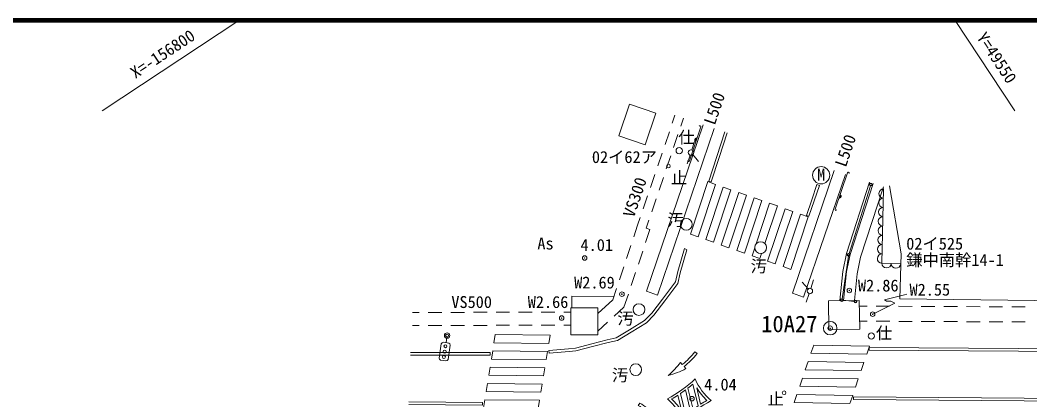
# Model space of a CAD drawing. Units: millimetres on the paper. Extents: x -630 to 607, y -589 to 603.
# Drawn here: x -308.7 to -197.1, y 235 to 277 of the extents above; entities that cross this region are included whole.
import ezdxf
from ezdxf.enums import TextEntityAlignment as Align

# ---------------------------------------------------------------- set-up
doc = ezdxf.new("R2010")
doc.units = ezdxf.units.MM
doc.header["$PDMODE"] = 32
doc.header["$PDSIZE"] = 0.5
doc.layers.add('0-0', color=7, linetype='Continuous')
for name, color, linetype, lineweight in [('0-1_S-BMK-SRVR', 3, 'Continuous', 13), ('0-2_S-TTL', 2, 'Continuous', 140), ('0-3_S-BMK-HTXT', 7, 'Continuous', 13), ('0-8_S-BGD', 7, 'Continuous', 13), ('0-9_S-BGD-HTXT', 7, 'Continuous', 13), ('0-A_S-BGD-TXT', 7, 'Continuous', 13)]:
    doc.layers.add(name, color=color, linetype=linetype, lineweight=lineweight)
doc.styles.add('ＭＳ ゴシック', font='')
doc.styles.get('ＭＳ ゴシック').set_extended_font_data('MS Gothic')

# ---------------------------------------------------------------- blocks, each defined once
blk = doc.blocks.new('~1297')
at = {"layer": '0-8_S-BGD'}
blk.add_line((49523908, -156822877), (49525839.6, -156824164.4), dxfattribs=at)
blk = doc.blocks.new('~1213')
at = {"layer": '0-8_S-BGD'}
blk.add_line((49535589.6, -156819485.7), (49527896, -156825432), dxfattribs=at)
blk = doc.blocks.new('~1212')
at = {"layer": '0-8_S-BGD'}
blk.add_line((49535192.1, -156818971.3), (49527499, -156824917), dxfattribs=at)
blk = doc.blocks.new('~1211')
at = {"layer": '0-8_S-BGD'}
blk.add_line((49539841, -156825077), (49534181, -156829459), dxfattribs=at)
blk = doc.blocks.new('~1210')
at = {"layer": '0-8_S-BGD'}
blk.add_line((49540239, -156825591), (49534579, -156829973), dxfattribs=at)
blk = doc.blocks.new('~1209')
at = {"layer": '0-8_S-BGD'}
blk.add_lwpolyline([(49536134.9, -156831240.5), (49537166, -156829998), (49537888, -156829279), (49541116, -156826694)], dxfattribs=at)
blk = doc.blocks.new('~1208')
at = {"layer": '0-8_S-BGD'}
blk.add_lwpolyline([(49536814.1, -156831675.4), (49537758, -156830538), (49538422, -156829876), (49541616, -156827318)], dxfattribs=at)
blk = doc.blocks.new('~1051')
at = {"layer": '0-8_S-BGD'}
for p, q in [((49516058, -156818757), (49516374, -156818965)), ((49516791.6, -156819239.9), (49517418.1, -156819652.2)), ((49517835.8, -156819927.1), (49518462.2, -156820339.4)), ((49518879.9, -156820614.3), (49519506.4, -156821026.7)), ((49519924, -156821301.6), (49520550.5, -156821713.9)), ((49520968.2, -156821988.8), (49521594.6, -156822401.1)), ((49522012.3, -156822676), (49522638.8, -156823088.4)), ((49523056.4, -156823363.3), (49523372.4, -156823571.2))]:
    blk.add_line(p, q, dxfattribs=at)
blk = doc.blocks.new('~1050')
at = {"layer": '0-8_S-BGD'}
for p, q in [((49515662, -156819359), (49515977.3, -156819566.6)), ((49516395, -156819841.4), (49517021.5, -156820253.8)), ((49517439.1, -156820528.7), (49518065.6, -156820941)), ((49518483.3, -156821215.9), (49519109.7, -156821628.3)), ((49519527.4, -156821903.1), (49520153.9, -156822315.5)), ((49520571.5, -156822590.4), (49521198, -156823002.7)), ((49521615.7, -156823277.6), (49522242.1, -156823690)), ((49522659.8, -156823964.8), (49522975.1, -156824172.4))]:
    blk.add_line(p, q, dxfattribs=at)
blk = doc.blocks.new('~1049')
at = {"layer": '0-8_S-BGD'}
for p, q in [((49528943.6, -156822645.7), (49529548, -156822172)), ((49527959.8, -156823416.8), (49528550.1, -156822954.1)), ((49526975.9, -156824187.9), (49527566.2, -156823725.2)), ((49524046.5, -156825271.9), (49524765.2, -156825159.6))]:
    blk.add_line(p, q, dxfattribs=at)
blk.add_lwpolyline([(49525259.2, -156825082.4), (49525978, -156824970), (49526582.4, -156824496.3)], dxfattribs=at)
blk = doc.blocks.new('~1048')
at = {"layer": '0-8_S-BGD'}
for p, q in [((49528573, -156822021.5), (49529103, -156821606)), ((49527589.2, -156822792.8), (49528179.5, -156822330)), ((49526605.5, -156823564), (49527195.8, -156823101.2))]:
    blk.add_line(p, q, dxfattribs=at)
blk.add_lwpolyline([(49524583.2, -156824459.7), (49525682, -156824288), (49526212, -156823872.5)], dxfattribs=at)
blk = doc.blocks.new('~1047')
at = {"layer": '0-8_S-BGD'}
for p, q in [((49534124.5, -156818346.3), (49534490, -156818063)), ((49533136.5, -156819112), (49533729.3, -156818652.6)), ((49532148.5, -156819877.8), (49532741.3, -156819418.3)), ((49531160.5, -156820643.5), (49531753.3, -156820184.1)), ((49530172.5, -156821409.2), (49530765.3, -156820949.8)), ((49529411.8, -156821998.8), (49529777.3, -156821715.5))]:
    blk.add_line(p, q, dxfattribs=at)
blk = doc.blocks.new('~1046')
at = {"layer": '0-8_S-BGD'}
for p, q in [((49533816.9, -156817951.6), (49534184, -156817667)), ((49532829, -156818717.5), (49533421.7, -156818257.9)), ((49531841.1, -156819483.3), (49532433.8, -156819023.8)), ((49530853.2, -156820249.2), (49531445.9, -156819789.7)), ((49529865.3, -156821015.1), (49530458, -156820555.5)), ((49529103, -156821606), (49529470.1, -156821321.4))]:
    blk.add_line(p, q, dxfattribs=at)
blk = doc.blocks.new('~1045')
at = {"layer": '0-8_S-BGD'}
for p, q in [((49536422.9, -156832791.5), (49536768.4, -156833022.2)), ((49537184.2, -156833299.9), (49537807.9, -156833716.4)), ((49538223.7, -156833994.1), (49538847.4, -156834410.6)), ((49539263.2, -156834688.3), (49539886.9, -156835104.8)), ((49540302.7, -156835382.5), (49540926.4, -156835799)), ((49541342.2, -156836076.7), (49541965.9, -156836493.2)), ((49542381.7, -156836770.9), (49543005.5, -156837187.4)), ((49543421.3, -156837465.1), (49544045, -156837881.6))]:
    blk.add_line(p, q, dxfattribs=at)
blk = doc.blocks.new('~1044')
at = {"layer": '0-8_S-BGD'}
for p, q in [((49536870.4, -156832092.5), (49537222.7, -156832327.7)), ((49537638.5, -156832605.4), (49538262.2, -156833021.9)), ((49538678, -156833299.6), (49539301.7, -156833716.1)), ((49539717.5, -156833993.8), (49540341.2, -156834410.3)), ((49540757, -156834688), (49541380.7, -156835104.5)), ((49541796.5, -156835382.2), (49542420.2, -156835798.7)), ((49542836, -156836076.4), (49543459.7, -156836492.9)), ((49543875.5, -156836770.6), (49544499.3, -156837187.1))]:
    blk.add_line(p, q, dxfattribs=at)
blk = doc.blocks.new('~914')
at = {"layer": '0-8_S-BGD'}
blk.add_lwpolyline([(49531901, -156818122), (49530961, -156816905), (49532426, -156815774), (49533365, -156816992)], close=True, dxfattribs=at)
blk = doc.blocks.new('~841')
at = {"layer": '0-8_S-BGD'}
blk.add_lwpolyline([(49557790.7, -156839497), (49554819, -156843987), (49549937.6, -156840756.2), (49550083, -156840542), (49538963, -156832993), (49540382, -156830957), (49541927, -156827455.2)], dxfattribs=at)
blk = doc.blocks.new('~781')
at = {"layer": '0-8_S-BGD'}
blk.add_lwpolyline([(49541561, -156827424), (49539212, -156830797), (49540067.8, -156831407.8)], dxfattribs=at)
for centre, radius, start, end in [((49541419.9, -156827638.8), 257, 56.70512, 233.58719), ((49540832.7, -156828482.1), 257, 56.70512, 233.58719), ((49541126.3, -156828060.4), 257, 56.70512, 233.58719), ((49540539, -156828903.7), 257, 56.70512, 233.58719), ((49540245.4, -156829325.3), 257, 56.70512, 233.58719), ((49539658.2, -156830168.6), 257, 56.70512, 233.58719), ((49539951.8, -156829746.9), 257, 56.70512, 233.58719), ((49539364.5, -156830590.2), 257, 56.70512, 233.58719), ((49539433.6, -156830939), 263.2, 147.35785, 321.61407), ((49539861.5, -156831244.3), 263.2, 147.35785, 321.61407)]:
    blk.add_arc(centre, radius, start, end, dxfattribs=at)
blk = doc.blocks.new('~776')
at = {"layer": '0-8_S-BGD'}
for p, q in [((49541048.7, -156826883.2), (49538000.3, -156829348.8)), ((49537891.9, -156829451.8), (49536300.1, -156831223.2)), ((49536307.5, -156831327.2), (49536770.5, -156831715.8))]:
    blk.add_line(p, q, dxfattribs=at)
for centre, radius in [((49541107, -156826836), 75), ((49541107, -156826836), 60), ((49541107, -156826836), 50), ((49537942, -156829396), 75), ((49537942, -156829396), 60), ((49537942, -156829396), 50), ((49536250, -156831279), 75), ((49536250, -156831279), 60), ((49536250, -156831279), 50), ((49536828, -156831764), 75), ((49536828, -156831764), 60), ((49536828, -156831764), 50)]:
    blk.add_circle(centre, radius, dxfattribs=at)
blk = doc.blocks.new('111')
at = {"layer": '0-8_S-BGD'}
for p, q in [((49533897.5, -156819783.6), (49534284.8, -156819467.4)), ((49533662.7, -156819970.3), (49533267.4, -156820276.4)), ((49533800.2, -156820027.3), (49533863.1, -156820523.3)), ((49535032.7, -156829739.7), (49534969.8, -156829243.7)), ((49534932.5, -156829979.8), (49534535.7, -156830283.9)), ((49535167.8, -156829793.6), (49535555, -156829477.4))]:
    blk.add_line(p, q, dxfattribs=at)
for centre, radius in [((49533296.5, -156819435.8), 174.8), ((49532331.5, -156819814.9), 99.9), ((49533781.3, -156819878.5), 150), ((49516958.3, -156820881.7), 150), ((49531380.5, -156823045.2), 325.2), ((49539095.5, -156824892.2), 475.2), ((49526598.5, -156825531.2), 325.2), ((49534102, -156826385.6), 324.6), ((49524621.5, -156828205.2), 325.2), ((49535051.6, -156829888.5), 150), ((49530758.5, -156833793.9), 99.9), ((49536511.5, -156833838.8), 174.8)]:
    blk.add_circle(centre, radius, dxfattribs=at)
at = {"layer": '0-A_S-BGD-TXT'}
for centre, radius in [((49525666, -156821503), 125), ((49525666, -156821503), 15), ((49522776, -156823569), 125), ((49522776, -156823569), 15), ((49526283.1, -156824302.3), 125), ((49526283.1, -156824302.3), 15), ((49536887.6, -156831064.5), 125), ((49536887.6, -156831064.5), 15), ((49526329, -156831255), 125), ((49526329, -156831255), 15), ((49537240, -156832872), 125), ((49537240, -156832872), 15)]:
    blk.add_circle(centre, radius, dxfattribs=at)
at = {"layer": '0-0'}
for name in ['~914', '~1046', '~1047', '~1051', '~1050', '~1212', '~1213', '~1048', '~1049', '~1297', '~1211', '~1210', '~1209', '~776', '~1208', '~841', '~781', '~1044', '~1045']:
    blk.add_blockref(name, (0, 0), dxfattribs=at)
blk = doc.blocks.new('CenterLine~613')
at = {"layer": '0-8_S-BGD'}
for points in [[(49513096, -156822895.1), (49514778, -156824033.6), (49516460, -156825172.1), (49516544, -156825047.9)], [(49516544, -156825047.9), (49514862, -156823909.4), (49513180, -156822770.9)]]:
    blk.add_lwpolyline(points, dxfattribs=at)
blk = doc.blocks.new('CenterLine~612')
at = {"layer": '0-8_S-BGD'}
for points in [[(49514662.7, -156820668.6), (49516505.2, -156821886.1), (49518347.7, -156823103.6), (49518430.3, -156822978.4)], [(49518430.3, -156822978.4), (49516587.8, -156821760.9), (49514745.3, -156820543.4)]]:
    blk.add_lwpolyline(points, dxfattribs=at)
blk = doc.blocks.new('Crosswalk~611')
at = {"layer": '0-8_S-BGD'}
for points in [[(49518898.9, -156822644.9), (49521405.9, -156824341.9), (49521714, -156824007), (49519207, -156822310)], [(49518282.8, -156823314.5), (49520789.8, -156825011.5), (49521097.9, -156824676.7), (49518590.9, -156822979.7)], [(49517666.7, -156823984.2), (49520173.7, -156825681.2), (49520481.8, -156825346.4), (49517974.8, -156823649.4)], [(49517050.6, -156824653.9), (49519557.6, -156826350.9), (49519865.7, -156826016), (49517358.7, -156824319)], [(49516434.5, -156825323.6), (49518941.5, -156827020.6), (49519249.6, -156826685.7), (49516742.6, -156824988.7)], [(49515818.4, -156825993.3), (49518325.4, -156827690.3), (49518633.5, -156827355.4), (49516126.5, -156825658.4)], [(49515202.3, -156826663), (49517709.3, -156828360), (49518017.4, -156828025.1), (49515510.4, -156826328.1)], [(49514586.2, -156827332.6), (49517093.2, -156829029.6), (49517401.3, -156828694.8), (49514894.3, -156826997.8)], [(49513970.1, -156828002.3), (49516477.1, -156829699.3), (49516785.2, -156829364.5), (49514278.2, -156827667.5)], [(49513354, -156828672), (49515861, -156830369), (49516169.1, -156830034.1), (49513662.1, -156828337.1)]]:
    blk.add_lwpolyline(points, close=True, dxfattribs=at)
blk = doc.blocks.new('~610')
at = {"layer": '0-8_S-BGD'}
blk.add_line((49535020, -156818995), (49533461, -156820220), dxfattribs=at)
for centre, radius, start, end in [((49534430.3, -156819458.4), 100, 38.15885, 218.15885), ((49534430.3, -156819458.4), 80, 38.15885, 218.15885), ((49534989.1, -156818955.7), 50, 308.15885, 128.15885), ((49534430.3, -156819458.4), 60, 38.15885, 218.15885), ((49534430.3, -156819458.4), 50, 38.15885, 218.15885), ((49533430.1, -156820180.7), 50, 128.15885, 308.15885)]:
    blk.add_arc(centre, radius, start, end, dxfattribs=at)
blk = doc.blocks.new('Crosswalk~609')
at = {"layer": '0-8_S-BGD'}
blk.add_line((49536138.8, -156824975.1), (49534420.6, -156826323.5), dxfattribs=at)
for points in [[(49533946.5, -156822093.2), (49531539.5, -156823982.2), (49531267, -156823624), (49533674, -156821735)], [(49534494.6, -156822813.7), (49532087.6, -156824702.7), (49531815.1, -156824344.5), (49534222.1, -156822455.5)], [(49535042.7, -156823534.1), (49532635.7, -156825423.1), (49532363.2, -156825064.9), (49534770.2, -156823175.9)], [(49535590.7, -156824254.6), (49533183.7, -156826143.6), (49532911.3, -156825785.4), (49535318.3, -156823896.4)], [(49536686.9, -156825695.5), (49534279.9, -156827584.5), (49534007.4, -156827226.3), (49536414.4, -156825337.3)], [(49537235, -156826416), (49534828, -156828305), (49534555.5, -156827946.8), (49536962.5, -156826057.8)]]:
    blk.add_lwpolyline(points, close=True, dxfattribs=at)
for points in [[(49534008.8, -156826074.7), (49535866.3, -156824616.9), (49536138.8, -156824975.1)], [(49533966, -156826680.3), (49533731.8, -156826864.1), (49533459.3, -156826505.9), (49533822.2, -156826221.1)]]:
    blk.add_lwpolyline(points, dxfattribs=at)
blk = doc.blocks.new('CenterLine~608')
at = {"layer": '0-8_S-BGD'}
for points in [[(49535965.4, -156819958.6), (49534846.9, -156820847.4), (49533728.3, -156821736.3), (49533821.7, -156821853.7)], [(49533821.7, -156821853.7), (49534940.2, -156820964.9), (49536058.7, -156820076)]]:
    blk.add_lwpolyline(points, dxfattribs=at)
blk = doc.blocks.new('CenterLine~607')
at = {"layer": '0-8_S-BGD'}
blk.add_lwpolyline([(49537284.8, -156826412.4), (49537998.3, -156825861.9), (49538711.8, -156825311.4), (49538620.2, -156825192.6), (49537906.7, -156825743.1), (49537193.2, -156826293.6)], close=True, dxfattribs=at)
blk = doc.blocks.new('CenterLine~606')
at = {"layer": '0-8_S-BGD'}
blk.add_lwpolyline([(49530554.2, -156824110.1), (49529548.6, -156824961.9), (49529123.3, -156825371.6), (49528002.2, -156825764.6), (49527087.2, -156826085.4), (49526523.2, -156826212.4), (49525554.3, -156826176.6), (49524684.8, -156826144.4), (49524208.5, -156825953.7), (49523383.4, -156825677.7), (49522489.7, -156825378.7), (49522163.7, -156825192.8), (49521194.5, -156824663), (49521131.5, -156824799), (49522106.9, -156825332.4), (49522435.4, -156825518.4), (49523334.6, -156825820.3), (49524176.2, -156826103), (49524662.5, -156826296.6), (49525549.7, -156826329.4), (49526542.5, -156826366.2), (49527121, -156826238), (49528057.8, -156825907.4), (49529189.4, -156825507.9), (49529620, -156825096.4), (49530635.8, -156824235.9)], close=True, dxfattribs=at)
blk = doc.blocks.new('~605')
at = {"layer": '0-8_S-BGD'}
for p, q in [((49526925.9, -156829387.1), (49526908.3, -156829238.2)), ((49527935, -156829334), (49527890.7, -156829190.7)), ((49523787, -156829868), (49523650, -156829929.1)), ((49526943.5, -156829536.1), (49526961.2, -156829685.1)), ((49523960.3, -156830863.5), (49523814.6, -156830898.8)), ((49524106.1, -156830828.2), (49524251.9, -156830792.9)), ((49525789.2, -156830667.1), (49525468.4, -156831545.2)), ((49525956.8, -156830667.7), (49525529.6, -156831837.4)), ((49526296.5, -156830656.7), (49525878.9, -156831800)), ((49526468.6, -156830644.8), (49526051.1, -156831788.1)), ((49526818, -156830607.5), (49526390.7, -156831777.2)), ((49526879.1, -156830899.6), (49526558.3, -156831777.8))]:
    blk.add_line(p, q, dxfattribs=at)
for centre, radius, start, end in [((49525289.1, -156824507.7), 5000, 277.44216, 288.89546), ((49526415.7, -156824413.2), 5000, 275.85705, 287.15852), ((49526445.8, -156824560.9), 5000, 275.71332, 287.32823), ((49519083, -156831964.4), 5000, 12.71915, 24.02061), ((49519226.1, -156831916.8), 5000, 12.57541, 24.19032), ((49527490.7, -156824713.2), 5000, 251.89233, 263.92048), ((49525900.5, -156823756.6), 6790.6, 264.00281, 279.99929), ((49521944.4, -156831425.4), 3373.2, 350.1816, 15.74647), ((49530403.1, -156831020.4), 3373.2, 170.16168, 195.72616), ((49519311.4, -156833071.6), 5000, 14.30426, 25.75755), ((49519252.4, -156830861.2), 5000, 348.75443, 0.78257), ((49525899.4, -156823666.4), 7001.5, 265.76581, 269.09776), ((49521995.4, -156831425.8), 3475.1, 358.03118, 12.92081), ((49525899.9, -156823652.9), 7015.1, 270.46433, 273.24045), ((49525904.3, -156823710.6), 6957.2, 274.65268, 277.54609), ((49530352.1, -156831019), 3475.1, 178.03118, 192.92081), ((49526447.2, -156838688.1), 6790.6, 84.00625, 99.99824), ((49526443.2, -156838734.3), 6957.2, 94.65268, 97.54609), ((49526447.6, -156838792), 7015.1, 90.46433, 93.24045), ((49526448.1, -156838778.4), 7001.5, 85.76581, 89.09776)]:
    blk.add_arc(centre, radius, start, end, dxfattribs=at)
blk = doc.blocks.new('~604')
at = {"layer": '0-8_S-BGD'}
blk.add_line((49538702, -156826881), (49540385, -156825582), dxfattribs=at)
for centre, radius, start, end in [((49540415.6, -156825621.6), 50, 307.66225, 127.66225), ((49539295.7, -156826422.7), 100, 217.66225, 37.66225), ((49539295.7, -156826422.7), 80, 217.66225, 37.66225), ((49539295.7, -156826422.7), 60, 217.66225, 37.66225), ((49539295.7, -156826422.7), 50, 217.66225, 37.66225), ((49538732.6, -156826920.6), 50, 127.66225, 307.66225)]:
    blk.add_arc(centre, radius, start, end, dxfattribs=at)
blk = doc.blocks.new('~603')
at = {"layer": '0-8_S-BGD'}
blk.add_lwpolyline([(49536304.6, -156831349.2), (49537332.8, -156830114.2), (49538021.5, -156829428.3), (49541241, -156826850.1)], dxfattribs=at)
blk = doc.blocks.new('Crosswalk~602')
at = {"layer": '0-8_S-BGD'}
for points in [[(49536128, -156834244), (49533578, -156832499), (49533203.4, -156832787.9), (49535753.4, -156834532.9)], [(49535366.6, -156834831.3), (49532816.6, -156833086.3), (49532442, -156833375.3), (49534992, -156835120.3)], [(49534605.2, -156835418.7), (49532055.2, -156833673.7), (49531680.6, -156833962.6), (49534230.6, -156835707.6)], [(49533843.8, -156836006), (49531293.8, -156834261), (49530919.2, -156834550), (49533469.2, -156836295)], [(49533082.4, -156836593.4), (49530532.4, -156834848.4), (49530157.8, -156835137.3), (49532707.8, -156836882.3)], [(49532321, -156837180.7), (49529771, -156835435.7), (49529396.4, -156835724.7), (49531946.4, -156837469.7)], [(49531559.6, -156837768.1), (49529009.6, -156836023.1), (49528635, -156836312), (49531185, -156838057)]]:
    blk.add_lwpolyline(points, close=True, dxfattribs=at)
blk = doc.blocks.new('CenterLine~440')
at = {"layer": '0-8_S-BGD'}
blk.add_lwpolyline([(49576830, -156861609.4), (49570609, -156857438.1), (49559499.7, -156849996.7), (49550347.4, -156843866.1), (49547490.5, -156841952.9), (49536066.7, -156834303.7), (49535983.3, -156834428.3), (49547407, -156842077.6), (49550263.9, -156843990.7), (49559416.3, -156850121.3), (49570525.5, -156857562.7), (49576746.6, -156861734.1)], dxfattribs=at)
blk = doc.blocks.new('CenterLine~424')
at = {"layer": '0-8_S-BGD'}
blk.add_lwpolyline([(49575302.6, -156863906.3), (49569068.8, -156859734.2), (49557947.8, -156852274.7), (49548531, -156845958.3), (49545590.6, -156843984.3), (49533844.8, -156836095.7), (49533761.2, -156836220.3), (49545507, -156844108.8), (49548447.5, -156846082.9), (49557864.2, -156852399.3), (49568985.2, -156859858.8), (49575219.1, -156864030.9)], dxfattribs=at)
blk = doc.blocks.new('平面図')
at = {"layer": '0-8_S-BGD'}
for p, q in [((49516689.9, -156821178.3), (49516902.4, -156820943.5)), ((49515900.6, -156821677.9), (49516437.4, -156821084.7)), ((49516808.2, -156821420.2), (49516271.4, -156822013.4)), ((49516578.7, -156821077.7), (49516801.1, -156821279)), ((49515907.7, -156821819.1), (49516130.1, -156822020.4)), ((49529548, -156822172), (49529411.8, -156821998.8)), ((49523908, -156822877), (49523558.4, -156823401.5)), ((49522680, -156824619), (49523507, -156823367.6)), ((49523507, -156823367.6), (49524758.4, -156824194.6)), ((49523931.4, -156825446), (49524758.4, -156824194.6)), ((49522680, -156824619), (49523931.4, -156825446)), ((49527896, -156825432), (49527499, -156824917)), ((49534579, -156829973), (49534181, -156829459)), ((49535611.8, -156830905.6), (49534749, -156832253)), ((49535611.8, -156830905.6), (49537043.5, -156831822.3)), ((49536180.6, -156833169.7), (49537043.5, -156831822.3)), ((49534749, -156832253), (49536180.6, -156833169.7))]:
    blk.add_line(p, q, dxfattribs=at)
for centre in [(49516958.3, -156820881.7), (49516354.4, -156821549), (49516555.7, -156821326.6), (49516153.1, -156821771.5)]:
    blk.add_circle(centre, 83.3, dxfattribs=at)
for centre, radius, start, end in [((49516514.3, -156821206.2), 143.7, 63.38856, 122.32555), ((49516685.6, -156821355.5), 138.6, 332.17059, 33.54352), ((49516053.6, -156821741.1), 165.5, 157.56103, 208.15308), ((49516194.2, -156821885.3), 149.5, 244.63613, 301.07798)]:
    blk.add_arc(centre, radius, start, end, dxfattribs=at)
at = {"layer": '0-0'}
for name in ['~610', 'CenterLine~608', 'CenterLine~612', 'Crosswalk~609', 'Crosswalk~611', 'CenterLine~613', 'CenterLine~606', 'CenterLine~607', '~604', '~603', '~605', 'Crosswalk~602', 'CenterLine~440', 'CenterLine~424']:
    blk.add_blockref(name, (0, 0), dxfattribs=at)
at = {"layer": '0-8_S-BGD', "style": 'ＭＳ ゴシック'}
for s, rotation, p in [('02イ62ア', 326.543, (49528783.8, -156817504.7)), ('L500', 37.7, (49535816.8, -156819528.2)), ('仕', 326.543, (49533369.5, -156819225.9)), ('VS500', 326.648, (49517883.1, -156819908.2)), ('As', 326.543, (49523634.9, -156819828.6)), ('VS300', 37.842, (49529268, -156821330.7)), ('止', 326.543, (49531798.2, -156820870.2)), ('汚', 326.543, (49530359.7, -156822706.1)), ('L500', 37.747, (49540580.2, -156825462.1)), ('M', 326.543, (49538634.7, -156825184.6)), ('汚', 326.543, (49525044.1, -156825724.8)), ('汚', 326.543, (49532783.3, -156827375.6)), ('汚', 326.543, (49523065.2, -156828172.8)), ('02イ525', 326.543, (49540647.3, -156831081.8)), ('鎌中南幹14-1', 326.543, (49540151.2, -156831832.6)), ('止', 326.543, (49529515.9, -156834015.8)), ('仕', 326.543, (49536527.1, -156834277.7))]:
    blk.add_text(s, height=659.8, rotation=rotation, dxfattribs=at).set_placement(p, align=Align.BOTTOM_LEFT)
blk = doc.blocks.new('標高')
at = {"layer": '0-9_S-BGD-HTXT'}
blk.add_lwpolyline([(49537240, -156832872), (49537456.6, -156832904.5), (49538588.7, -156833039.3), (49538495.1, -156832860.9), (49538473, -156832818.6), (49538281.5, -156832694.2), (49538269.5, -156832667.6), (49538221.4, -156832561), (49539295.7, -156832937.9), (49539417.9, -156832984.8)], dxfattribs=at)
at = {"layer": '0-9_S-BGD-HTXT', "style": 'ＭＳ ゴシック'}
for s, p in [('4.01', (49525582.2, -156821212.4)), ('W2.66', (49521407.4, -156822234)), ('W2.69', (49524143.8, -156822749.3)), ('4.04', (49527036.4, -156831419.3)), ('W2.86', (49537143.7, -156831539.1)), ('W2.55', (49539396.6, -156833302.8))]:
    blk.add_text(s, height=659.8, rotation=326.543, dxfattribs=at).set_placement(p, align=Align.BOTTOM_LEFT)
blk = doc.blocks.new('プロット')
at = {"layer": '0-1_S-BMK-SRVR'}
blk.add_circle((49534855, -156832220), 375, dxfattribs=at)
blk.add_point((49534855, -156832220), dxfattribs=at)
at = {"layer": '0-3_S-BMK-HTXT', "style": 'ＭＳ ゴシック'}
blk.add_text('10A27', height=916.4, rotation=326.543, dxfattribs=at).set_placement((49531395.1, -156830530.7), align=Align.BOTTOM_LEFT)
blk = doc.blocks.new('点')
at = {"layer": '0-1_S-BMK-SRVR'}
for p, q in [((49507884, -156800000), (49516953.4, -156800000)), ((49550000, -156827830.2), (49550000, -156821837.2))]:
    blk.add_line(p, q, dxfattribs=at)
at = {"layer": '0-1_S-BMK-SRVR', "style": 'ＭＳ ゴシック'}
blk.add_text('X=-156800', height=659.8, dxfattribs=at).set_placement((49510393.7, -156799750), align=Align.BOTTOM_LEFT)
blk.add_text('Y=49550', height=659.8, rotation=270, dxfattribs=at).set_placement((49550250, -156823258.7), align=Align.BOTTOM_LEFT)

msp = doc.modelspace()

# ---------------------------------------------------------------- linework, layer by layer
at = {"layer": '0-2_S-TTL'}
msp.add_line((-400.5, 277), (400.5, 277), dxfattribs=at)

# ---------------------------------------------------------------- block references
at = {"layer": '0-0', "xscale": 0.002, "yscale": 0.002, "rotation": 33.45667}
for name in ['点', '平面図', '111', '標高', 'プロット']:
    msp.add_blockref(name, (-255798.432, 207316.394), dxfattribs=at)

doc.saveas('drawing.dxf')
